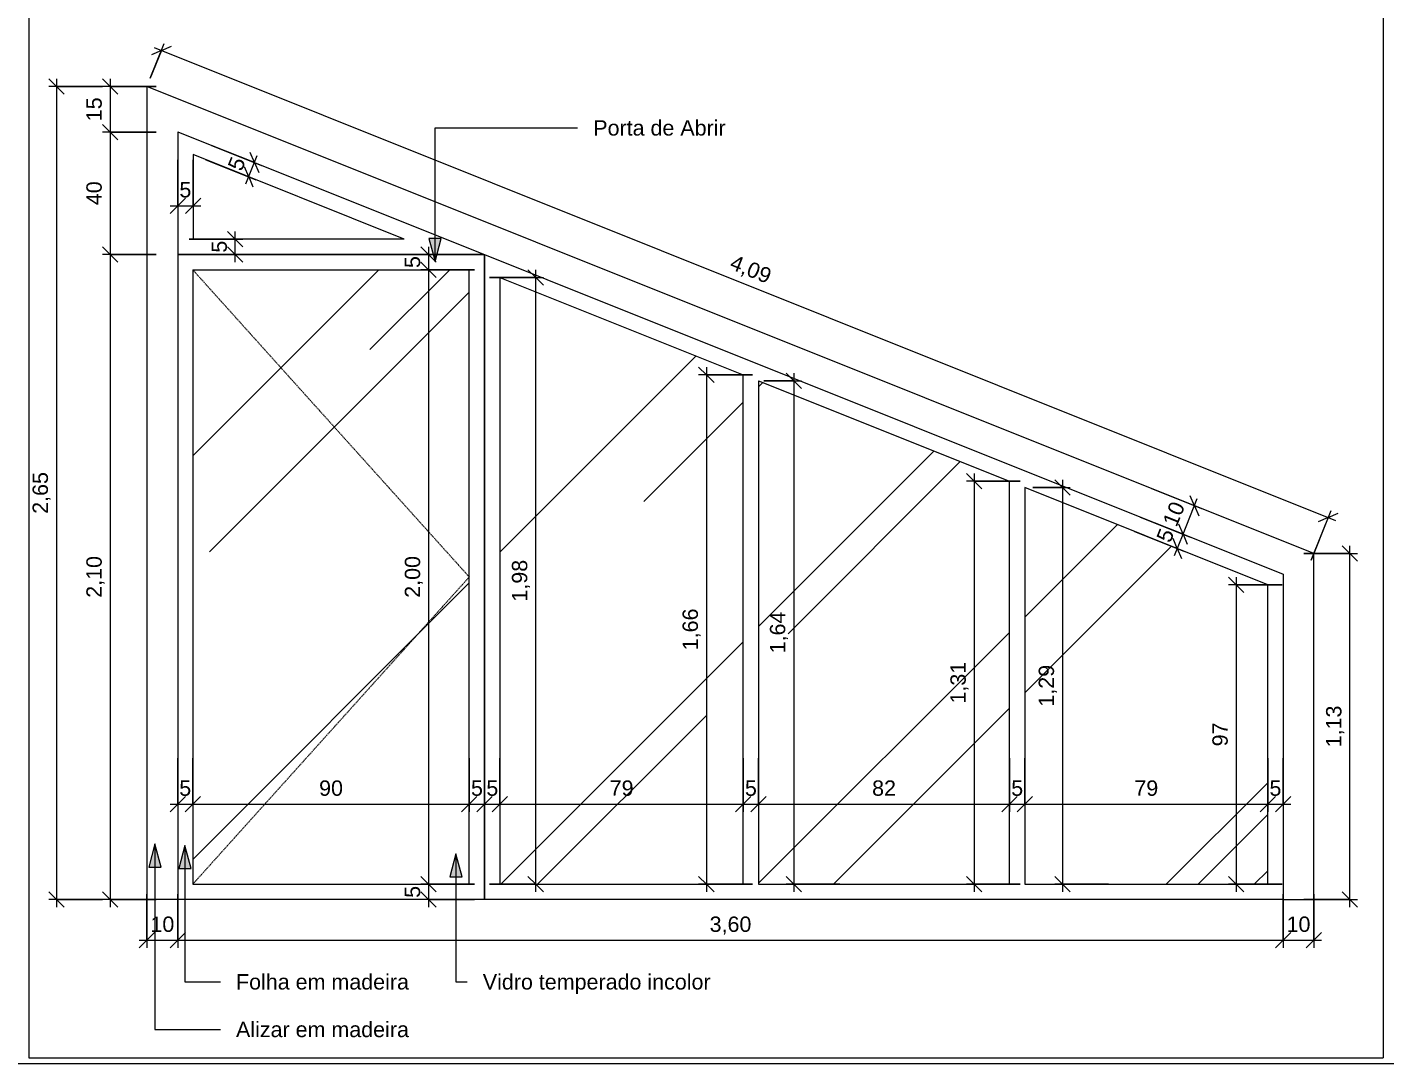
# Model space of a CAD drawing. Header units: millimetres. Extents: x 502 to 64776, y -45 to 5297.
# Drawn here: x 30995 to 35414, y -45 to 3329 of the extents above; entities that cross this region are included whole.
import ezdxf

# ---------------------------------------------------------------- set-up
doc = ezdxf.new("R2010")
doc.units = ezdxf.units.MM
doc.linetypes.add('Overhead', pattern=[3.96875, 2.38125, -1.5875])
for name, color, linetype, lineweight in [('A-ANNO-DIMS', 211, 'Continuous', 9), ('A-ANNO-DIMS-25', 211, 'Continuous', 9), ('A-DETL-THIN', 151, 'Continuous', 9), ('A-DOOR', 31, 'Continuous', 25), ('A-FLOR-OVHD', 1, 'Overhead', 9), ('G-ANNO-TEXT', 231, 'Continuous', 9)]:
    doc.layers.add(name, color=color, linetype=linetype, lineweight=lineweight)
doc.styles.add('@Arial Unicode MS', font='ARIALUNI.TTF', dxfattribs={"height": 50})
doc.styles.add('Arial_2', font='arial.ttf', dxfattribs={"height": 50})
doc.dimstyles.new('CRT_-__Metros_-_Linha_de_chamada_3_5_mm', dxfattribs={"dimscale": 304.8, "dimtxt": 50.292243, "dimasz": 0.164042, "dimexe": 0.082021, "dimexo": 0.0625, "dimgap": 0.04101, "dimtad": 1, "dimlfac": 0.001, "dimrnd": 0.01, "dimzin": 0, "dimdsep": 46, "dimtxsty": '@Arial Unicode MS', "dimblk1": 'OBLIQUE', "dimblk2": 'OBLIQUE', "dimsah": 1, "dimcen": 0.09, "dimdle": 0.082021, "dimazin": 0, "dimtfac": 1, "dimtdec": 4, "dimtix": 1, "dimtmove": 0, "dimatfit": 3, "dimfxl": 0.492126, "dimfxlon": 1, "dimtvp": 1, "dimtolj": 1, "dimtzin": 0, "dimarcsym": 2})
doc.dimstyles.new('CRT_-__Metros_-_Linha_de_chamada_3_5_mm_1', dxfattribs={"dimscale": 304.8, "dimtxt": 50.292243, "dimasz": 0.164042, "dimexe": 0.082021, "dimexo": 0.0625, "dimgap": 0.04101, "dimtad": 1, "dimdec": 0, "dimlfac": 0.1, "dimdsep": 46, "dimtxsty": '@Arial Unicode MS', "dimblk1": 'OBLIQUE', "dimblk2": 'OBLIQUE', "dimsah": 1, "dimcen": 0.09, "dimdle": 0.082021, "dimazin": 0, "dimtfac": 1, "dimtdec": 4, "dimtix": 1, "dimtmove": 0, "dimatfit": 3, "dimfxl": 0.492126, "dimfxlon": 1, "dimtvp": 1, "dimtolj": 1, "dimtzin": 0, "dimarcsym": 2})
pattern_1 = [(45, (12309.4, 489.3), (969.87, 2586.3), [17145, -2286, 5715, -1143]), (45, (13829.6, 1060.8), (-1883.16, 266.7), [3429, -377.2, 6858, -857.25]), (45, (12880.9, 1460.8), (3661.25, 4744.27), [9144, -1600.2, 4572, -1143])]

# ---------------------------------------------------------------- blocks, each defined once
blk = doc.blocks.new('Family - ___-4161204-DETALHAMENTO DE PORTAS 02')
at = {"lineweight": 9}
h = blk.add_hatch(dxfattribs=at)
h.set_pattern_fill('FP_14', color=254, style=0, pattern_type=2)
h.set_pattern_definition(pattern_1)
h.paths.add_polyline_path([(13267.7, 539.3), (14058.4, 539.3), (14058.4, 1514.2), (13267.7, 1830.6), (13267.7, 587.9)])
h.paths.add_polyline_path([(12351.1, 539.3), (12351.1, 2197.5), (11559.4, 2514.3), (11559.4, 539.3)])
h.paths.add_polyline_path([(12410.1, 539.3), (13217.7, 539.3), (13217.7, 1850.7), (12401.1, 2177.5), (12401.1, 539.3)])
h.paths.add_polyline_path([(10573.7, 2639.3), (11247.2, 2639.3), (10560.4, 2914.1), (10560.4, 2639.3)])
at = {"layer": 'A-DOOR', "lineweight": 9}
h = blk.add_hatch(dxfattribs=at)
h.set_pattern_fill('FP_14', color=256, style=0, pattern_type=2)
h.set_pattern_definition(pattern_1)
h.paths.add_polyline_path([(11459.4, 539.3), (11459.4, 2539.3), (10559.4, 2539.3), (10559.4, 539.3)])
for p, q in [((10410.4, 3135.7), (10410.4, 489.3)), ((14208.4, 1615.7), (10410.4, 3135.7)), ((10510.4, 2988), (10510.4, 489.3)), ((10510.4, 2988), (14108.4, 1548.1)), ((11247.2, 2639.3), (10560.4, 2914.1)), ((10560.4, 2914.1), (10560.4, 2639.3)), ((11247.2, 2639.3), (10560.4, 2639.3)), ((11506.7, 2589.3), (10510.4, 2589.3)), ((10510.4, 2589.3), (11506.7, 2589.3)), ((11509.4, 489.3), (11509.4, 2588.2)), ((11509.4, 2588.2), (11509.4, 489.3)), ((10559.4, 2539.3), (10559.4, 539.3)), ((10559.4, 2539.3), (11459.4, 2539.3)), ((11459.4, 539.3), (11459.4, 2539.3)), ((11559.4, 2514.3), (11559.4, 539.3)), ((11559.4, 2514.3), (12351.1, 2197.5)), ((12351.1, 539.3), (12351.1, 2197.5)), ((12401.1, 2177.5), (12401.1, 539.3)), ((12401.1, 2177.5), (13217.7, 1850.7)), ((13217.7, 539.3), (13217.7, 1850.7)), ((13267.7, 1830.6), (13267.7, 539.3)), ((14058.4, 1514.2), (13267.7, 1830.6)), ((14208.4, 489.3), (14208.4, 1615.7)), ((14108.4, 1548.1), (14108.4, 489.3)), ((14058.4, 539.3), (14058.4, 1514.2)), ((10559.4, 539.3), (11459.4, 539.3)), ((11559.4, 539.3), (12351.1, 539.3)), ((12401.1, 539.3), (13217.7, 539.3)), ((13267.7, 539.3), (14058.4, 539.3)), ((10510.4, 489.3), (10410.4, 489.3)), ((11509.4, 489.3), (10510.4, 489.3)), ((11509.4, 489.3), (10539.4, 489.3)), ((14108.4, 489.3), (11509.4, 489.3)), ((14108.4, 489.3), (14208.4, 489.3))]:
    blk.add_line(p, q, dxfattribs=at)
blk = doc.blocks.new('DIMBLOCK60-DETALHAMENTO DE PORTAS 02')
at = {"layer": 'A-ANNO-DIMS-25', "lineweight": 18}
for p, q in [((32301.8, 2589.3), (32276.8, 2614.3)), ((32301.8, 2539.3), (32276.8, 2564.3)), ((32301.8, 2589.3), (32326.8, 2564.3)), ((32301.8, 2539.3), (32326.8, 2514.3))]:
    blk.add_line(p, q, dxfattribs=at)
at = {"layer": 'A-ANNO-DIMS-25'}
for p, q in [((32301.8, 2614.3), (32301.8, 2539.3)), ((32451.8, 2589.3), (32276.8, 2589.3)), ((32301.8, 2589.3), (32451.8, 2589.3)), ((32451.8, 2539.3), (32276.8, 2539.3)), ((32301.8, 2539.3), (32451.8, 2539.3))]:
    blk.add_line(p, q, dxfattribs=at)
at = {"layer": 'A-ANNO-DIMS-25', "color": 0, "insert": (32224.4, 2544.9), "char_height": 50, "width": 46.468, "attachment_point": 1, "rotation": 90, "line_spacing_factor": 1.117605, "style": '@Arial Unicode MS'}
blk.add_mtext('5', dxfattribs=at)
blk = doc.blocks.new('_Oblique')
at = {"color": 0, "linetype": 'ByBlock', "lineweight": -2}
blk.add_line((-0.5, -0.5), (0.5, 0.5), dxfattribs=at)
blk = doc.blocks.new('DIMBLOCK61-DETALHAMENTO DE PORTAS 02')
at = {"layer": 'A-ANNO-DIMS-25', "lineweight": 18}
for p, q in [((32301.8, 2539.3), (32276.8, 2564.3)), ((32301.8, 2539.3), (32326.8, 2514.3)), ((32301.8, 539.3), (32276.8, 564.3)), ((32301.8, 539.3), (32326.8, 514.3))]:
    blk.add_line(p, q, dxfattribs=at)
at = {"layer": 'A-ANNO-DIMS-25'}
for p, q in [((32451.8, 2539.3), (32276.8, 2539.3)), ((32301.8, 2539.3), (32301.8, 539.3)), ((32301.8, 2539.3), (32451.8, 2539.3)), ((32451.8, 539.3), (32276.8, 539.3)), ((32301.8, 539.3), (32451.8, 539.3))]:
    blk.add_line(p, q, dxfattribs=at)
at = {"layer": 'A-ANNO-DIMS-25', "color": 0, "insert": (32224.4, 1471.6), "char_height": 50, "width": 162.337, "attachment_point": 1, "rotation": 90, "line_spacing_factor": 1.117605, "style": '@Arial Unicode MS'}
blk.add_mtext('2,00', dxfattribs=at)
blk = doc.blocks.new('DIMBLOCK62-DETALHAMENTO DE PORTAS 02')
at = {"layer": 'A-ANNO-DIMS-25', "lineweight": 18}
for p, q in [((32301.8, 539.3), (32276.8, 564.3)), ((32301.8, 539.3), (32326.8, 514.3)), ((32301.8, 489.3), (32276.8, 514.3)), ((32301.8, 489.3), (32326.8, 464.3))]:
    blk.add_line(p, q, dxfattribs=at)
at = {"layer": 'A-ANNO-DIMS-25'}
for p, q in [((32451.8, 539.3), (32276.8, 539.3)), ((32301.8, 539.3), (32301.8, 464.3)), ((32301.8, 539.3), (32451.8, 539.3)), ((32451.8, 489.3), (32276.8, 489.3)), ((32301.8, 489.3), (32451.8, 489.3))]:
    blk.add_line(p, q, dxfattribs=at)
at = {"layer": 'A-ANNO-DIMS-25', "color": 0, "insert": (32224.4, 494.9), "char_height": 50, "width": 46.468, "attachment_point": 1, "rotation": 90, "line_spacing_factor": 1.117605, "style": '@Arial Unicode MS'}
blk.add_mtext('5', dxfattribs=at)
blk = doc.blocks.new('DIMBLOCK63-DETALHAMENTO DE PORTAS 02')
at = {"layer": 'A-ANNO-DIMS-25'}
for p, q in [((31485.2, 949.7), (31485.2, 774.7)), ((31485.2, 799.7), (31485.2, 949.7)), ((31534.2, 949.7), (31534.2, 774.7)), ((31534.2, 799.7), (31534.2, 949.7)), ((31460.2, 799.7), (31534.2, 799.7))]:
    blk.add_line(p, q, dxfattribs=at)
at = {"layer": 'A-ANNO-DIMS-25', "lineweight": 18}
for p, q in [((31485.2, 799.7), (31460.2, 774.7)), ((31485.2, 799.7), (31510.2, 824.7)), ((31534.2, 799.7), (31509.2, 774.7)), ((31534.2, 799.7), (31559.2, 824.7))]:
    blk.add_line(p, q, dxfattribs=at)
at = {"layer": 'A-ANNO-DIMS-25', "color": 0, "insert": (31490.3, 877.1), "char_height": 50, "width": 46.468, "attachment_point": 1, "line_spacing_factor": 1.117605, "style": '@Arial Unicode MS'}
blk.add_mtext('5', dxfattribs=at)
blk = doc.blocks.new('DIMBLOCK64-DETALHAMENTO DE PORTAS 02')
at = {"layer": 'A-ANNO-DIMS-25'}
for p, q in [((31534.2, 949.7), (31534.2, 774.7)), ((31534.2, 799.7), (31534.2, 949.7)), ((32434.2, 949.7), (32434.2, 774.7)), ((32434.2, 799.7), (32434.2, 949.7)), ((31534.2, 799.7), (32434.2, 799.7))]:
    blk.add_line(p, q, dxfattribs=at)
at = {"layer": 'A-ANNO-DIMS-25', "lineweight": 18}
for p, q in [((31534.2, 799.7), (31509.2, 774.7)), ((31534.2, 799.7), (31559.2, 824.7)), ((32434.2, 799.7), (32409.2, 774.7)), ((32434.2, 799.7), (32459.2, 824.7))]:
    blk.add_line(p, q, dxfattribs=at)
at = {"layer": 'A-ANNO-DIMS-25', "color": 0, "insert": (31945.5, 877.1), "char_height": 50, "width": 92.937, "attachment_point": 1, "line_spacing_factor": 1.117605, "style": '@Arial Unicode MS'}
blk.add_mtext('90', dxfattribs=at)
blk = doc.blocks.new('DIMBLOCK65-DETALHAMENTO DE PORTAS 02')
at = {"layer": 'A-ANNO-DIMS-25'}
for p, q in [((32434.2, 949.7), (32434.2, 774.7)), ((32434.2, 799.7), (32434.2, 949.7)), ((32484.2, 949.7), (32484.2, 774.7)), ((32484.2, 799.7), (32484.2, 949.7)), ((32434.2, 799.7), (32484.2, 799.7))]:
    blk.add_line(p, q, dxfattribs=at)
at = {"layer": 'A-ANNO-DIMS-25', "lineweight": 18}
for p, q in [((32434.2, 799.7), (32409.2, 774.7)), ((32434.2, 799.7), (32459.2, 824.7)), ((32484.2, 799.7), (32459.2, 774.7)), ((32484.2, 799.7), (32509.2, 824.7))]:
    blk.add_line(p, q, dxfattribs=at)
at = {"layer": 'A-ANNO-DIMS-25', "color": 0, "insert": (32439.8, 877.1), "char_height": 50, "width": 46.468, "attachment_point": 1, "line_spacing_factor": 1.117605, "style": '@Arial Unicode MS'}
blk.add_mtext('5', dxfattribs=at)
blk = doc.blocks.new('DIMBLOCK66-DETALHAMENTO DE PORTAS 02')
at = {"layer": 'A-ANNO-DIMS-25'}
for p, q in [((32484.2, 949.7), (32484.2, 774.7)), ((32484.2, 799.7), (32484.2, 949.7)), ((32534.2, 949.7), (32534.2, 774.7)), ((32534.2, 799.7), (32534.2, 949.7)), ((32484.2, 799.7), (32534.2, 799.7))]:
    blk.add_line(p, q, dxfattribs=at)
at = {"layer": 'A-ANNO-DIMS-25', "lineweight": 18}
for p, q in [((32484.2, 799.7), (32459.2, 774.7)), ((32484.2, 799.7), (32509.2, 824.7)), ((32534.2, 799.7), (32509.2, 774.7)), ((32534.2, 799.7), (32559.2, 824.7))]:
    blk.add_line(p, q, dxfattribs=at)
at = {"layer": 'A-ANNO-DIMS-25', "color": 0, "insert": (32489.8, 877.1), "char_height": 50, "width": 46.468, "attachment_point": 1, "line_spacing_factor": 1.117605, "style": '@Arial Unicode MS'}
blk.add_mtext('5', dxfattribs=at)
blk = doc.blocks.new('DIMBLOCK67-DETALHAMENTO DE PORTAS 02')
at = {"layer": 'A-ANNO-DIMS-25'}
for p, q in [((32534.2, 949.7), (32534.2, 774.7)), ((32534.2, 799.7), (32534.2, 949.7)), ((33325.9, 949.7), (33325.9, 774.7)), ((33325.9, 799.7), (33325.9, 949.7)), ((32534.2, 799.7), (33325.9, 799.7))]:
    blk.add_line(p, q, dxfattribs=at)
at = {"layer": 'A-ANNO-DIMS-25', "lineweight": 18}
for p, q in [((32534.2, 799.7), (32509.2, 774.7)), ((32534.2, 799.7), (32559.2, 824.7)), ((33325.9, 799.7), (33300.9, 774.7)), ((33325.9, 799.7), (33350.9, 824.7))]:
    blk.add_line(p, q, dxfattribs=at)
at = {"layer": 'A-ANNO-DIMS-25', "color": 0, "insert": (32891.3, 877.1), "char_height": 50, "width": 92.937, "attachment_point": 1, "line_spacing_factor": 1.117605, "style": '@Arial Unicode MS'}
blk.add_mtext('79', dxfattribs=at)
blk = doc.blocks.new('DIMBLOCK68-DETALHAMENTO DE PORTAS 02')
at = {"layer": 'A-ANNO-DIMS-25'}
for p, q in [((33325.9, 949.7), (33325.9, 774.7)), ((33325.9, 799.7), (33325.9, 949.7)), ((33375.9, 949.7), (33375.9, 774.7)), ((33375.9, 799.7), (33375.9, 949.7)), ((33325.9, 799.7), (33375.9, 799.7))]:
    blk.add_line(p, q, dxfattribs=at)
at = {"layer": 'A-ANNO-DIMS-25', "lineweight": 18}
for p, q in [((33325.9, 799.7), (33300.9, 774.7)), ((33325.9, 799.7), (33350.9, 824.7)), ((33375.9, 799.7), (33350.9, 774.7)), ((33375.9, 799.7), (33400.9, 824.7))]:
    blk.add_line(p, q, dxfattribs=at)
at = {"layer": 'A-ANNO-DIMS-25', "color": 0, "insert": (33331.5, 877.1), "char_height": 50, "width": 46.468, "attachment_point": 1, "line_spacing_factor": 1.117605, "style": '@Arial Unicode MS'}
blk.add_mtext('5', dxfattribs=at)
blk = doc.blocks.new('DIMBLOCK69-DETALHAMENTO DE PORTAS 02')
at = {"layer": 'A-ANNO-DIMS-25'}
for p, q in [((33375.9, 949.7), (33375.9, 774.7)), ((33375.9, 799.7), (33375.9, 949.7)), ((34192.5, 949.7), (34192.5, 774.7)), ((34192.5, 799.7), (34192.5, 949.7)), ((33375.9, 799.7), (34192.5, 799.7))]:
    blk.add_line(p, q, dxfattribs=at)
at = {"layer": 'A-ANNO-DIMS-25', "lineweight": 18}
for p, q in [((33375.9, 799.7), (33350.9, 774.7)), ((33375.9, 799.7), (33400.9, 824.7)), ((34192.5, 799.7), (34167.5, 774.7)), ((34192.5, 799.7), (34217.5, 824.7))]:
    blk.add_line(p, q, dxfattribs=at)
at = {"layer": 'A-ANNO-DIMS-25', "color": 0, "insert": (33745.5, 877.1), "char_height": 50, "width": 92.937, "attachment_point": 1, "line_spacing_factor": 1.117605, "style": '@Arial Unicode MS'}
blk.add_mtext('82', dxfattribs=at)
blk = doc.blocks.new('DIMBLOCK70-DETALHAMENTO DE PORTAS 02')
at = {"layer": 'A-ANNO-DIMS-25'}
for p, q in [((34192.5, 949.7), (34192.5, 774.7)), ((34192.5, 799.7), (34192.5, 949.7)), ((34242.5, 949.7), (34242.5, 774.7)), ((34242.5, 799.7), (34242.5, 949.7)), ((34192.5, 799.7), (34242.5, 799.7))]:
    blk.add_line(p, q, dxfattribs=at)
at = {"layer": 'A-ANNO-DIMS-25', "lineweight": 18}
for p, q in [((34192.5, 799.7), (34167.5, 774.7)), ((34192.5, 799.7), (34217.5, 824.7)), ((34242.5, 799.7), (34217.5, 774.7)), ((34242.5, 799.7), (34267.5, 824.7))]:
    blk.add_line(p, q, dxfattribs=at)
at = {"layer": 'A-ANNO-DIMS-25', "color": 0, "insert": (34198.2, 877.1), "char_height": 50, "width": 46.468, "attachment_point": 1, "line_spacing_factor": 1.117605, "style": '@Arial Unicode MS'}
blk.add_mtext('5', dxfattribs=at)
blk = doc.blocks.new('DIMBLOCK71-DETALHAMENTO DE PORTAS 02')
at = {"layer": 'A-ANNO-DIMS-25'}
for p, q in [((34242.5, 949.7), (34242.5, 774.7)), ((34242.5, 799.7), (34242.5, 949.7)), ((35033.2, 949.7), (35033.2, 774.7)), ((35033.2, 799.7), (35033.2, 949.7)), ((34242.5, 799.7), (35033.2, 799.7))]:
    blk.add_line(p, q, dxfattribs=at)
at = {"layer": 'A-ANNO-DIMS-25', "lineweight": 18}
for p, q in [((34242.5, 799.7), (34217.5, 774.7)), ((34242.5, 799.7), (34267.5, 824.7)), ((35033.2, 799.7), (35008.2, 774.7)), ((35033.2, 799.7), (35058.2, 824.7))]:
    blk.add_line(p, q, dxfattribs=at)
at = {"layer": 'A-ANNO-DIMS-25', "color": 0, "insert": (34599.1, 877.1), "char_height": 50, "width": 92.937, "attachment_point": 1, "line_spacing_factor": 1.117605, "style": '@Arial Unicode MS'}
blk.add_mtext('79', dxfattribs=at)
blk = doc.blocks.new('DIMBLOCK72-DETALHAMENTO DE PORTAS 02')
at = {"layer": 'A-ANNO-DIMS-25'}
for p, q in [((35033.2, 949.7), (35033.2, 774.7)), ((35033.2, 799.7), (35033.2, 949.7)), ((35083.2, 949.7), (35083.2, 774.7)), ((35083.2, 799.7), (35083.2, 949.7)), ((35033.2, 799.7), (35108.2, 799.7))]:
    blk.add_line(p, q, dxfattribs=at)
at = {"layer": 'A-ANNO-DIMS-25', "lineweight": 18}
for p, q in [((35033.2, 799.7), (35008.2, 774.7)), ((35033.2, 799.7), (35058.2, 824.7)), ((35083.2, 799.7), (35058.2, 774.7)), ((35083.2, 799.7), (35108.2, 824.7))]:
    blk.add_line(p, q, dxfattribs=at)
at = {"layer": 'A-ANNO-DIMS-25', "color": 0, "insert": (35038.8, 877.1), "char_height": 50, "width": 46.468, "attachment_point": 1, "line_spacing_factor": 1.117605, "style": '@Arial Unicode MS'}
blk.add_mtext('5', dxfattribs=at)
blk = doc.blocks.new('DIMBLOCK73-DETALHAMENTO DE PORTAS 02')
at = {"layer": 'A-ANNO-DIMS-25', "lineweight": 18}
for p, q in [((32650.4, 2514.3), (32625.4, 2539.3)), ((32650.4, 2514.3), (32675.4, 2489.3)), ((32650.4, 539.3), (32625.4, 564.3)), ((32650.4, 539.3), (32675.4, 514.3))]:
    blk.add_line(p, q, dxfattribs=at)
at = {"layer": 'A-ANNO-DIMS-25'}
for p, q in [((32650.4, 514.3), (32650.4, 2539.3)), ((32500.4, 2514.3), (32675.4, 2514.3)), ((32650.4, 2514.3), (32500.4, 2514.3)), ((32500.4, 539.3), (32675.4, 539.3)), ((32650.4, 539.3), (32500.4, 539.3))]:
    blk.add_line(p, q, dxfattribs=at)
at = {"layer": 'A-ANNO-DIMS-25', "color": 0, "insert": (32573, 1459.2), "char_height": 50, "width": 162.337, "attachment_point": 1, "rotation": 90, "line_spacing_factor": 1.117605, "style": '@Arial Unicode MS'}
blk.add_mtext('1,98', dxfattribs=at)
blk = doc.blocks.new('DIMBLOCK74-DETALHAMENTO DE PORTAS 02')
at = {"layer": 'A-ANNO-DIMS-25', "lineweight": 18}
for p, q in [((33205.9, 2197.5), (33180.9, 2222.5)), ((33205.9, 2197.5), (33230.9, 2172.5)), ((33205.9, 539.3), (33180.9, 564.3)), ((33205.9, 539.3), (33230.9, 514.3))]:
    blk.add_line(p, q, dxfattribs=at)
at = {"layer": 'A-ANNO-DIMS-25'}
for p, q in [((33205.9, 2222.5), (33205.9, 514.3)), ((33355.9, 2197.5), (33180.9, 2197.5)), ((33205.9, 2197.5), (33355.9, 2197.5)), ((33355.9, 539.3), (33180.9, 539.3)), ((33205.9, 539.3), (33355.9, 539.3))]:
    blk.add_line(p, q, dxfattribs=at)
at = {"layer": 'A-ANNO-DIMS-25', "color": 0, "insert": (33128.5, 1300.7), "char_height": 50, "width": 162.337, "attachment_point": 1, "rotation": 90, "line_spacing_factor": 1.117605, "style": '@Arial Unicode MS'}
blk.add_mtext('1,66', dxfattribs=at)
blk = doc.blocks.new('DIMBLOCK75-DETALHAMENTO DE PORTAS 02')
at = {"layer": 'A-ANNO-DIMS-25'}
for p, q in [((33393.2, 2177.5), (33515.2, 2177.5)), ((33490.2, 2177.5), (33393.2, 2177.5)), ((33490.2, 2202.5), (33490.2, 514.3)), ((33640.2, 539.3), (33465.2, 539.3)), ((33490.2, 539.3), (33640.2, 539.3))]:
    blk.add_line(p, q, dxfattribs=at)
at = {"layer": 'A-ANNO-DIMS-25', "lineweight": 18}
for p, q in [((33490.2, 2177.5), (33465.2, 2202.5)), ((33490.2, 2177.5), (33515.2, 2152.5)), ((33490.2, 539.3), (33465.2, 564.3)), ((33490.2, 539.3), (33515.2, 514.3))]:
    blk.add_line(p, q, dxfattribs=at)
at = {"layer": 'A-ANNO-DIMS-25', "color": 0, "insert": (33412.8, 1290.7), "char_height": 50, "width": 162.337, "attachment_point": 1, "rotation": 90, "line_spacing_factor": 1.117605, "style": '@Arial Unicode MS'}
blk.add_mtext('1,64', dxfattribs=at)
blk = doc.blocks.new('DIMBLOCK76-DETALHAMENTO DE PORTAS 02')
at = {"layer": 'A-ANNO-DIMS-25', "lineweight": 18}
for p, q in [((34077.6, 1850.7), (34052.6, 1875.7)), ((34077.6, 1850.7), (34102.6, 1825.7)), ((34077.6, 539.3), (34052.6, 564.3)), ((34077.6, 539.3), (34102.6, 514.3))]:
    blk.add_line(p, q, dxfattribs=at)
at = {"layer": 'A-ANNO-DIMS-25'}
for p, q in [((34077.6, 1875.7), (34077.6, 514.3)), ((34227.6, 1850.7), (34052.6, 1850.7)), ((34077.6, 1850.7), (34227.6, 1850.7)), ((34227.6, 539.3), (34052.6, 539.3)), ((34077.6, 539.3), (34227.6, 539.3))]:
    blk.add_line(p, q, dxfattribs=at)
at = {"layer": 'A-ANNO-DIMS-25', "color": 0, "insert": (34000.2, 1127.3), "char_height": 50, "width": 162.337, "attachment_point": 1, "rotation": 90, "line_spacing_factor": 1.117605, "style": '@Arial Unicode MS'}
blk.add_mtext('1,31', dxfattribs=at)
blk = doc.blocks.new('DIMBLOCK77-DETALHAMENTO DE PORTAS 02')
at = {"layer": 'A-ANNO-DIMS-25'}
for p, q in [((34268.1, 1830.6), (34390, 1830.6)), ((34365, 1830.6), (34268.1, 1830.6)), ((34365, 1855.6), (34365, 514.3)), ((34515, 539.3), (34340, 539.3)), ((34365, 539.3), (34515, 539.3))]:
    blk.add_line(p, q, dxfattribs=at)
at = {"layer": 'A-ANNO-DIMS-25', "lineweight": 18}
for p, q in [((34365, 1830.6), (34340, 1855.6)), ((34365, 1830.6), (34390, 1805.6)), ((34365, 539.3), (34340, 564.3)), ((34365, 539.3), (34390, 514.3))]:
    blk.add_line(p, q, dxfattribs=at)
at = {"layer": 'A-ANNO-DIMS-25', "color": 0, "insert": (34287.6, 1117.3), "char_height": 50, "width": 162.337, "attachment_point": 1, "rotation": 90, "line_spacing_factor": 1.117605, "style": '@Arial Unicode MS'}
blk.add_mtext('1,29', dxfattribs=at)
blk = doc.blocks.new('DIMBLOCK78-DETALHAMENTO DE PORTAS 02')
at = {"layer": 'A-ANNO-DIMS-25', "lineweight": 18}
for p, q in [((34930.3, 1514.2), (34905.3, 1539.2)), ((34930.3, 1514.2), (34955.3, 1489.2)), ((34930.3, 539.3), (34905.3, 564.3)), ((34930.3, 539.3), (34955.3, 514.3))]:
    blk.add_line(p, q, dxfattribs=at)
at = {"layer": 'A-ANNO-DIMS-25'}
for p, q in [((35080.3, 1514.2), (34905.3, 1514.2)), ((34930.3, 1539.2), (34930.3, 514.3)), ((34930.3, 1514.2), (35080.3, 1514.2)), ((35080.3, 539.3), (34905.3, 539.3)), ((34930.3, 539.3), (35080.3, 539.3))]:
    blk.add_line(p, q, dxfattribs=at)
at = {"layer": 'A-ANNO-DIMS-25', "color": 0, "insert": (34852.9, 988), "char_height": 50, "width": 92.937, "attachment_point": 1, "rotation": 90, "line_spacing_factor": 1.117605, "style": '@Arial Unicode MS'}
blk.add_mtext('97', dxfattribs=at)
blk = doc.blocks.new('DIMBLOCK79-DETALHAMENTO DE PORTAS 02')
at = {"layer": 'A-ANNO-DIMS-25'}
for p, q in [((34618.1, 1734.2), (34780.6, 1669.2)), ((34757.4, 1678.4), (34618.1, 1734.2)), ((34599.6, 1687.8), (34762, 1622.7)), ((34738.8, 1632), (34599.6, 1687.8)), ((34729.5, 1608.8), (34757.4, 1678.4))]:
    blk.add_line(p, q, dxfattribs=at)
at = {"layer": 'A-ANNO-DIMS-25', "lineweight": 18}
for p, q in [((34757.4, 1678.4), (34743.5, 1710.9)), ((34738.8, 1632), (34724.9, 1664.5)), ((34757.4, 1678.4), (34771.3, 1645.9)), ((34738.8, 1632), (34752.7, 1599.5))]:
    blk.add_line(p, q, dxfattribs=at)
at = {"layer": 'A-ANNO-DIMS-25', "color": 0, "insert": (34669.1, 1666), "char_height": 50, "width": 46.468, "attachment_point": 1, "rotation": 68.1882, "line_spacing_factor": 1.117605, "style": '@Arial Unicode MS'}
blk.add_mtext('5', dxfattribs=at)
blk = doc.blocks.new('DIMBLOCK80-DETALHAMENTO DE PORTAS 02')
at = {"layer": 'A-ANNO-DIMS-25'}
for p, q in [((34655.3, 1827), (34817.8, 1762)), ((34794.6, 1771.3), (34655.3, 1827)), ((34757.4, 1678.4), (34803.9, 1794.5)), ((34618.1, 1734.2), (34780.6, 1669.2)), ((34757.4, 1678.4), (34618.1, 1734.2))]:
    blk.add_line(p, q, dxfattribs=at)
at = {"layer": 'A-ANNO-DIMS-25', "lineweight": 18}
for p, q in [((34794.6, 1771.3), (34780.6, 1803.8)), ((34794.6, 1771.3), (34808.5, 1738.8)), ((34757.4, 1678.4), (34743.5, 1710.9)), ((34757.4, 1678.4), (34771.3, 1645.9))]:
    blk.add_line(p, q, dxfattribs=at)
at = {"layer": 'A-ANNO-DIMS-25', "color": 0, "insert": (34689.7, 1717.7), "char_height": 50, "width": 92.937, "attachment_point": 1, "rotation": 68.1882, "line_spacing_factor": 1.117605, "style": '@Arial Unicode MS'}
blk.add_mtext('10', dxfattribs=at)
blk = doc.blocks.new('DIMBLOCK81-DETALHAMENTO DE PORTAS 02')
at = {"layer": 'A-ANNO-DIMS-25'}
for p, q in [((31385.2, 506.7), (31385.2, 331.7)), ((31385.2, 356.7), (31385.2, 506.7)), ((31485.2, 506.7), (31485.2, 331.7)), ((31485.2, 356.7), (31485.2, 506.7)), ((31360.2, 356.7), (31485.2, 356.7))]:
    blk.add_line(p, q, dxfattribs=at)
at = {"layer": 'A-ANNO-DIMS-25', "lineweight": 18}
for p, q in [((31385.2, 356.7), (31360.2, 331.7)), ((31385.2, 356.7), (31410.2, 381.7)), ((31485.2, 356.7), (31460.2, 331.7)), ((31485.2, 356.7), (31510.2, 381.7))]:
    blk.add_line(p, q, dxfattribs=at)
at = {"layer": 'A-ANNO-DIMS-25', "color": 0, "insert": (31396.5, 434.1), "char_height": 50, "width": 92.937, "attachment_point": 1, "line_spacing_factor": 1.117605, "style": '@Arial Unicode MS'}
blk.add_mtext('10', dxfattribs=at)
blk = doc.blocks.new('DIMBLOCK82-DETALHAMENTO DE PORTAS 02')
at = {"layer": 'A-ANNO-DIMS-25'}
for p, q in [((31485.2, 506.7), (31485.2, 331.7)), ((31485.2, 356.7), (31485.2, 506.7)), ((35083.2, 506.7), (35083.2, 331.7)), ((35083.2, 356.7), (35083.2, 506.7)), ((31485.2, 356.7), (35083.2, 356.7))]:
    blk.add_line(p, q, dxfattribs=at)
at = {"layer": 'A-ANNO-DIMS-25', "lineweight": 18}
for p, q in [((31485.2, 356.7), (31460.2, 331.7)), ((31485.2, 356.7), (31510.2, 381.7)), ((35083.2, 356.7), (35058.2, 331.7)), ((35083.2, 356.7), (35108.2, 381.7))]:
    blk.add_line(p, q, dxfattribs=at)
at = {"layer": 'A-ANNO-DIMS-25', "color": 0, "insert": (33216.6, 434.1), "char_height": 50, "width": 162.337, "attachment_point": 1, "line_spacing_factor": 1.117605, "style": '@Arial Unicode MS'}
blk.add_mtext('3,60', dxfattribs=at)
blk = doc.blocks.new('DIMBLOCK83-DETALHAMENTO DE PORTAS 02')
at = {"layer": 'A-ANNO-DIMS-25'}
for p, q in [((35083.2, 506.7), (35083.2, 331.7)), ((35083.2, 356.7), (35083.2, 506.7)), ((35183.2, 506.7), (35183.2, 331.7)), ((35183.2, 356.7), (35183.2, 506.7)), ((35083.2, 356.7), (35208.2, 356.7))]:
    blk.add_line(p, q, dxfattribs=at)
at = {"layer": 'A-ANNO-DIMS-25', "lineweight": 18}
for p, q in [((35083.2, 356.7), (35058.2, 331.7)), ((35083.2, 356.7), (35108.2, 381.7)), ((35183.2, 356.7), (35158.2, 331.7)), ((35183.2, 356.7), (35208.2, 381.7))]:
    blk.add_line(p, q, dxfattribs=at)
at = {"layer": 'A-ANNO-DIMS-25', "color": 0, "insert": (35094.5, 434.1), "char_height": 50, "width": 92.937, "attachment_point": 1, "line_spacing_factor": 1.117605, "style": '@Arial Unicode MS'}
blk.add_mtext('10', dxfattribs=at)
blk = doc.blocks.new('DIMBLOCK84-DETALHAMENTO DE PORTAS 02')
at = {"layer": 'A-ANNO-DIMS-25', "lineweight": 18}
for p, q in [((31265.3, 3135.7), (31240.3, 3160.7)), ((31265.3, 3135.7), (31290.3, 3110.7)), ((31265.3, 2987.2), (31240.3, 3012.2)), ((31265.3, 2987.2), (31290.3, 2962.2))]:
    blk.add_line(p, q, dxfattribs=at)
at = {"layer": 'A-ANNO-DIMS-25'}
for p, q in [((31265.3, 3160.7), (31265.3, 2987.2)), ((31415.3, 3135.7), (31240.3, 3135.7)), ((31265.3, 3135.7), (31415.3, 3135.7)), ((31415.3, 2987.2), (31240.3, 2987.2)), ((31265.3, 2987.2), (31415.3, 2987.2))]:
    blk.add_line(p, q, dxfattribs=at)
at = {"layer": 'A-ANNO-DIMS-25', "color": 0, "insert": (31187.9, 3022.7), "char_height": 50, "width": 92.937, "attachment_point": 1, "rotation": 90, "line_spacing_factor": 1.117605, "style": '@Arial Unicode MS'}
blk.add_mtext('15', dxfattribs=at)
blk = doc.blocks.new('DIMBLOCK85-DETALHAMENTO DE PORTAS 02')
at = {"layer": 'A-ANNO-DIMS-25', "lineweight": 18}
for p, q in [((31265.3, 2987.2), (31240.3, 3012.2)), ((31265.3, 2987.2), (31290.3, 2962.2)), ((31265.3, 2589.3), (31240.3, 2614.3)), ((31265.3, 2589.3), (31290.3, 2564.3))]:
    blk.add_line(p, q, dxfattribs=at)
at = {"layer": 'A-ANNO-DIMS-25'}
for p, q in [((31415.3, 2987.2), (31240.3, 2987.2)), ((31265.3, 2987.2), (31265.3, 2589.3)), ((31265.3, 2987.2), (31415.3, 2987.2)), ((31415.3, 2589.3), (31240.3, 2589.3)), ((31265.3, 2589.3), (31415.3, 2589.3))]:
    blk.add_line(p, q, dxfattribs=at)
at = {"layer": 'A-ANNO-DIMS-25', "color": 0, "insert": (31187.9, 2749.5), "char_height": 50, "width": 92.937, "attachment_point": 1, "rotation": 90, "line_spacing_factor": 1.117605, "style": '@Arial Unicode MS'}
blk.add_mtext('40', dxfattribs=at)
blk = doc.blocks.new('DIMBLOCK86-DETALHAMENTO DE PORTAS 02')
at = {"layer": 'A-ANNO-DIMS-25', "lineweight": 18}
for p, q in [((31265.3, 2589.3), (31240.3, 2614.3)), ((31265.3, 2589.3), (31290.3, 2564.3)), ((31265.3, 489.3), (31240.3, 514.3)), ((31265.3, 489.3), (31290.3, 464.3))]:
    blk.add_line(p, q, dxfattribs=at)
at = {"layer": 'A-ANNO-DIMS-25'}
for p, q in [((31415.3, 2589.3), (31240.3, 2589.3)), ((31265.3, 2589.3), (31265.3, 464.3)), ((31265.3, 2589.3), (31415.3, 2589.3)), ((31415.3, 489.3), (31240.3, 489.3)), ((31265.3, 489.3), (31415.3, 489.3))]:
    blk.add_line(p, q, dxfattribs=at)
at = {"layer": 'A-ANNO-DIMS-25', "color": 0, "insert": (31187.9, 1471.6), "char_height": 50, "width": 162.337, "attachment_point": 1, "rotation": 90, "line_spacing_factor": 1.117605, "style": '@Arial Unicode MS'}
blk.add_mtext('2,10', dxfattribs=at)
blk = doc.blocks.new('DIMBLOCK87-DETALHAMENTO DE PORTAS 02')
at = {"layer": 'A-ANNO-DIMS-25'}
for p, q in [((31396.1, 3162.9), (31441.4, 3276.1)), ((31432.1, 3252.9), (31396.1, 3162.9)), ((31408.9, 3262.2), (35253.3, 1723.6)), ((35174.4, 1593.7), (35239.4, 1756.1)), ((35230.1, 1732.9), (35174.4, 1593.7))]:
    blk.add_line(p, q, dxfattribs=at)
at = {"layer": 'A-ANNO-DIMS-25', "lineweight": 18}
for p, q in [((31432.1, 3252.9), (31399.6, 3239)), ((31432.1, 3252.9), (31464.6, 3266.9)), ((35230.1, 1732.9), (35197.6, 1719)), ((35230.1, 1732.9), (35262.6, 1746.9))]:
    blk.add_line(p, q, dxfattribs=at)
at = {"layer": 'A-ANNO-DIMS-25', "color": 0, "insert": (33297.1, 2589.9), "char_height": 50, "width": 162.337, "attachment_point": 1, "rotation": 338.1882, "line_spacing_factor": 1.117605, "style": '@Arial Unicode MS'}
blk.add_mtext('4,09', dxfattribs=at)
blk = doc.blocks.new('DIMBLOCK88-DETALHAMENTO DE PORTAS 02')
at = {"layer": 'A-ANNO-DIMS-25', "lineweight": 18}
for p, q in [((35300.4, 1615.7), (35275.4, 1640.7)), ((35300.4, 1615.7), (35325.4, 1590.7)), ((35300.4, 489.3), (35275.4, 514.3)), ((35300.4, 489.3), (35325.4, 464.3))]:
    blk.add_line(p, q, dxfattribs=at)
at = {"layer": 'A-ANNO-DIMS-25'}
for p, q in [((35300.4, 464.3), (35300.4, 1640.7)), ((35150.4, 1615.7), (35325.4, 1615.7)), ((35300.4, 1615.7), (35150.4, 1615.7)), ((35150.4, 489.3), (35325.4, 489.3)), ((35300.4, 489.3), (35150.4, 489.3))]:
    blk.add_line(p, q, dxfattribs=at)
at = {"layer": 'A-ANNO-DIMS-25', "color": 0, "insert": (35223, 984.9), "char_height": 50, "width": 162.337, "attachment_point": 1, "rotation": 90, "line_spacing_factor": 1.117605, "style": '@Arial Unicode MS'}
blk.add_mtext('1,13', dxfattribs=at)
blk = doc.blocks.new('DIMBLOCK89-DETALHAMENTO DE PORTAS 02')
at = {"layer": 'A-ANNO-DIMS-25', "lineweight": 18}
for p, q in [((31672.7, 2639.3), (31647.7, 2664.3)), ((31672.7, 2589.3), (31647.7, 2614.3)), ((31672.7, 2639.3), (31697.7, 2614.3)), ((31672.7, 2589.3), (31697.7, 2564.3))]:
    blk.add_line(p, q, dxfattribs=at)
at = {"layer": 'A-ANNO-DIMS-25'}
for p, q in [((31672.7, 2564.3), (31672.7, 2664.3)), ((31522.7, 2639.3), (31697.7, 2639.3)), ((31672.7, 2639.3), (31522.7, 2639.3)), ((31522.7, 2589.3), (31697.7, 2589.3)), ((31672.7, 2589.3), (31522.7, 2589.3))]:
    blk.add_line(p, q, dxfattribs=at)
at = {"layer": 'A-ANNO-DIMS-25', "color": 0, "insert": (31595.3, 2594.9), "char_height": 50, "width": 46.468, "attachment_point": 1, "rotation": 90, "line_spacing_factor": 1.117605, "style": '@Arial Unicode MS'}
blk.add_mtext('5', dxfattribs=at)
blk = doc.blocks.new('DIMBLOCK90-DETALHAMENTO DE PORTAS 02')
at = {"layer": 'A-ANNO-DIMS-25'}
for p, q in [((31595.6, 2943.8), (31758.1, 2878.8)), ((31734.9, 2888.1), (31595.6, 2943.8)), ((31577, 2897.4), (31739.5, 2832.4)), ((31716.3, 2841.7), (31577, 2897.4)), ((31707, 2818.5), (31744.2, 2911.3))]:
    blk.add_line(p, q, dxfattribs=at)
at = {"layer": 'A-ANNO-DIMS-25', "lineweight": 18}
for p, q in [((31734.9, 2888.1), (31720.9, 2920.6)), ((31716.3, 2841.7), (31702.4, 2874.2)), ((31734.9, 2888.1), (31748.8, 2855.6)), ((31716.3, 2841.7), (31730.2, 2809.2))]:
    blk.add_line(p, q, dxfattribs=at)
at = {"layer": 'A-ANNO-DIMS-25', "color": 0, "insert": (31646.5, 2875.7), "char_height": 50, "width": 46.468, "attachment_point": 1, "rotation": 68.1882, "line_spacing_factor": 1.117605, "style": '@Arial Unicode MS'}
blk.add_mtext('5', dxfattribs=at)
blk = doc.blocks.new('DIMBLOCK91-DETALHAMENTO DE PORTAS 02')
at = {"layer": 'A-ANNO-DIMS-25'}
for p, q in [((31485.2, 2897.3), (31485.2, 2722.3)), ((31485.2, 2747.3), (31485.2, 2897.3)), ((31535.2, 2897.3), (31535.2, 2722.3)), ((31535.2, 2747.3), (31535.2, 2897.3)), ((31460.2, 2747.3), (31560.2, 2747.3))]:
    blk.add_line(p, q, dxfattribs=at)
at = {"layer": 'A-ANNO-DIMS-25', "lineweight": 18}
for p, q in [((31485.2, 2747.3), (31460.2, 2722.3)), ((31485.2, 2747.3), (31510.2, 2772.3)), ((31535.2, 2747.3), (31510.2, 2722.3)), ((31535.2, 2747.3), (31560.2, 2772.3))]:
    blk.add_line(p, q, dxfattribs=at)
at = {"layer": 'A-ANNO-DIMS-25', "color": 0, "insert": (31490.8, 2824.7), "char_height": 50, "width": 46.468, "attachment_point": 1, "line_spacing_factor": 1.117605, "style": '@Arial Unicode MS'}
blk.add_mtext('5', dxfattribs=at)
blk = doc.blocks.new('DIMBLOCK92-DETALHAMENTO DE PORTAS 02')
at = {"layer": 'A-ANNO-DIMS-25', "lineweight": 18}
for p, q in [((31090.3, 3135.7), (31065.3, 3160.7)), ((31090.3, 3135.7), (31115.3, 3110.7)), ((31090.3, 489.3), (31065.3, 514.3)), ((31090.3, 489.3), (31115.3, 464.3))]:
    blk.add_line(p, q, dxfattribs=at)
at = {"layer": 'A-ANNO-DIMS-25'}
for p, q in [((31090.3, 3160.7), (31090.3, 464.3)), ((31240.3, 3135.7), (31065.3, 3135.7)), ((31090.3, 3135.7), (31240.3, 3135.7)), ((31240.3, 489.3), (31065.3, 489.3)), ((31090.3, 489.3), (31240.3, 489.3))]:
    blk.add_line(p, q, dxfattribs=at)
at = {"layer": 'A-ANNO-DIMS-25', "color": 0, "insert": (31012.9, 1744.9), "char_height": 50, "width": 162.337, "attachment_point": 1, "rotation": 90, "line_spacing_factor": 1.117605, "style": '@Arial Unicode MS'}
blk.add_mtext('2,65', dxfattribs=at)

msp = doc.modelspace()

# ---------------------------------------------------------------- hatches: boundary and pattern name
at = {"layer": 'G-ANNO-TEXT'}
for points in [[(32322.894, 2566.517), (32342.99, 2641.517), (32302.798, 2641.517)], [(31410.911, 670.22), (31390.815, 595.22), (31431.008, 595.22)], [(31508.66, 665.157), (31488.564, 590.157), (31528.756, 590.157)], [(32390.632, 637.844), (32370.535, 562.844), (32410.728, 562.844)]]:
    msp.add_hatch(color=7, dxfattribs=at).paths.add_polyline_path(points)

# ---------------------------------------------------------------- linework, layer by layer
at = {"layer": 'A-DETL-THIN'}
for p, q in [((31000.205, 5214.608), (31000.205, -25.392)), ((35409.362, 5214.608), (35409.362, -25.392)), ((31000.205, -25.392), (35409.362, -25.392)), ((39209.292, -45.392), (21476.59, -45.392))]:
    msp.add_line(p, q, dxfattribs=at)
at = {"layer": 'A-FLOR-OVHD'}
for p, q in [((31534.202, 2539.277), (32434.202, 1539.277)), ((32434.202, 1539.277), (31534.202, 539.277))]:
    msp.add_line(p, q, dxfattribs=at)
at = {"layer": 'G-ANNO-TEXT', "color": 7}
for p, q in [((32322.894, 3001.111), (32787.027, 3001.111)), ((32322.894, 2566.517), (32322.894, 3001.111)), ((32342.99, 2641.517), (32302.798, 2641.517)), ((32302.798, 2641.517), (32322.894, 2566.517)), ((32322.894, 2566.517), (32342.99, 2641.517)), ((31410.911, 670.22), (31390.815, 595.22)), ((31431.008, 595.22), (31410.911, 670.22)), ((31410.911, 670.22), (31410.911, 66.551)), ((31508.66, 665.157), (31488.564, 590.157)), ((31528.756, 590.157), (31508.66, 665.157)), ((31508.66, 665.157), (31508.66, 221.586)), ((32390.632, 637.844), (32370.535, 562.844)), ((32410.728, 562.844), (32390.632, 637.844)), ((32390.632, 637.844), (32390.632, 221.586)), ((31390.815, 595.22), (31431.008, 595.22)), ((31488.564, 590.157), (31528.756, 590.157)), ((32370.535, 562.844), (32410.728, 562.844)), ((31508.66, 221.586), (31624.195, 221.586)), ((32390.632, 221.586), (32427.478, 221.586)), ((31410.911, 66.551), (31624.195, 66.551))]:
    msp.add_line(p, q, dxfattribs=at)

# ---------------------------------------------------------------- block references
at = {"layer": 'A-DOOR', "lineweight": 9}
msp.add_blockref('Family - ___-4161204-DETALHAMENTO DE PORTAS 02', (20974.787, 0), dxfattribs=at)

# ---------------------------------------------------------------- texts
at = {"layer": 'G-ANNO-TEXT', "color": 7, "char_height": 50, "attachment_point": 1, "style": 'Arial_2'}
for s, insert, width in [('Porta de Abrir', (32837.827, 3026.111), 533.12219), ('Folha em madeira', (31674.995, 246.586), 697.46812), ('Vidro temperado incolor', (32478.278, 246.586), 919.93641), ('Alizar em madeira', (31674.995, 91.551), 697.46812)]:
    msp.add_mtext(s, dxfattribs=dict(at, insert=insert, width=width))

# ---------------------------------------------------------------- dimensions: what is measured, and where the dimension line sits
at = {"layer": 'A-ANNO-DIMS'}
for base, p1, p2, angle, dimstyle, override, picture, middle in [((35230.102, 1732.93), (31396.081, 3162.925), (35174.368, 1593.668), 338.188187, 'CRT_-__Metros_-_Linha_de_chamada_3_5_mm', {"dimpost": '<>', "dimfxl": 4091.212386}, 'DIMBLOCK87-DETALHAMENTO DE PORTAS 02', (33345.238, 2528.252)), ((31090.325, 489.277), (31240.325, 3135.743), (31240.325, 489.277), 90, 'CRT_-__Metros_-_Linha_de_chamada_3_5_mm', {"dimpost": '<>', "dimfxl": 2646.4655}, 'DIMBLOCK92-DETALHAMENTO DE PORTAS 02', (31052.28, 1812.51)), ((31265.325, 2987.169), (31415.325, 3135.743), (31415.325, 2987.169), 90, 'CRT_-__Metros_-_Linha_de_chamada_3_5_mm_1', {"dimpost": '<>', "dimfxl": 148.574087}, 'DIMBLOCK84-DETALHAMENTO DE PORTAS 02', (31227.28, 3061.456)), ((31265.325, 2589.277), (31415.325, 2987.169), (31415.325, 2589.277), 90, 'CRT_-__Metros_-_Linha_de_chamada_3_5_mm_1', {"dimpost": '<>', "dimfxl": 397.891413}, 'DIMBLOCK85-DETALHAMENTO DE PORTAS 02', (31227.28, 2788.223)), ((31734.867, 2888.092), (31577.027, 2897.406), (31595.605, 2943.826), 68.188187, 'CRT_-__Metros_-_Linha_de_chamada_3_5_mm_1', {"dimpost": '<>', "dimfxl": 50}, 'DIMBLOCK90-DETALHAMENTO DE PORTAS 02', (31690.366, 2878.974)), ((31672.66, 2639.277), (31522.66, 2589.277), (31522.66, 2639.277), 90, 'CRT_-__Metros_-_Linha_de_chamada_3_5_mm_1', {"dimpost": '<>', "dimfxl": 50}, 'DIMBLOCK89-DETALHAMENTO DE PORTAS 02', (31634.734, 2614.277)), ((31265.325, 489.277), (31415.325, 2589.277), (31415.325, 489.277), 90, 'CRT_-__Metros_-_Linha_de_chamada_3_5_mm', {"dimpost": '<>', "dimfxl": 2100}, 'DIMBLOCK86-DETALHAMENTO DE PORTAS 02', (31227.28, 1539.277)), ((32301.827, 2539.277), (32451.827, 2589.277), (32451.827, 2539.277), 90, 'CRT_-__Metros_-_Linha_de_chamada_3_5_mm_1', {"dimpost": '<>', "dimfxl": 50}, 'DIMBLOCK60-DETALHAMENTO DE PORTAS 02', (32263.901, 2564.277)), ((32301.827, 539.277), (32451.827, 2539.277), (32451.827, 539.277), 90, 'CRT_-__Metros_-_Linha_de_chamada_3_5_mm', {"dimpost": '<>', "dimfxl": 2000}, 'DIMBLOCK61-DETALHAMENTO DE PORTAS 02', (32263.782, 1539.277)), ((32650.379, 2514.334), (32500.379, 539.277), (32500.379, 2514.334), 90, 'CRT_-__Metros_-_Linha_de_chamada_3_5_mm', {"dimpost": '<>', "dimfxl": 1975.056797}, 'DIMBLOCK73-DETALHAMENTO DE PORTAS 02', (32612.333, 1526.806)), ((33205.936, 539.277), (33355.936, 2197.501), (33355.936, 539.277), 90, 'CRT_-__Metros_-_Linha_de_chamada_3_5_mm', {"dimpost": '<>', "dimfxl": 1658.223375}, 'DIMBLOCK74-DETALHAMENTO DE PORTAS 02', (33167.891, 1368.389)), ((33490.175, 539.277), (33393.23, 2177.49), (33640.175, 539.277), 90, 'CRT_-__Metros_-_Linha_de_chamada_3_5_mm', {"dimpost": '<>', "dimfxl": 1656.720671}, 'DIMBLOCK75-DETALHAMENTO DE PORTAS 02', (33452.129, 1358.384)), ((34077.565, 539.277), (34227.565, 1850.651), (34227.565, 539.277), 90, 'CRT_-__Metros_-_Linha_de_chamada_3_5_mm', {"dimpost": '<>', "dimfxl": 1311.374157}, 'DIMBLOCK76-DETALHAMENTO DE PORTAS 02', (34039.52, 1194.964)), ((34365.034, 539.277), (34268.089, 1830.641), (34515.034, 539.277), 90, 'CRT_-__Metros_-_Linha_de_chamada_3_5_mm', {"dimpost": '<>', "dimfxl": 1314.763124}, 'DIMBLOCK77-DETALHAMENTO DE PORTAS 02', (34326.989, 1184.959)), ((34794.562, 1771.281), (34618.145, 1734.174), (34655.301, 1827.015), 68.188187, 'CRT_-__Metros_-_Linha_de_chamada_3_5_mm_1', {"dimpost": '<>', "dimfxl": 100}, 'DIMBLOCK80-DETALHAMENTO DE PORTAS 02', (34740.662, 1738.996)), ((34757.406, 1678.44), (34599.567, 1687.753), (34618.145, 1734.174), 68.188187, 'CRT_-__Metros_-_Linha_de_chamada_3_5_mm_1', {"dimpost": '<>', "dimfxl": 50}, 'DIMBLOCK79-DETALHAMENTO DE PORTAS 02', (34712.906, 1669.321)), ((35300.444, 1615.743), (35150.444, 489.277), (35150.444, 1615.743), 90, 'CRT_-__Metros_-_Linha_de_chamada_3_5_mm', {"dimpost": '<>', "dimfxl": 1126.4655}, 'DIMBLOCK88-DETALHAMENTO DE PORTAS 02', (35262.398, 1052.51)), ((34930.282, 539.277), (35080.282, 1514.208), (35080.282, 539.277), 90, 'CRT_-__Metros_-_Linha_de_chamada_3_5_mm_1', {"dimpost": '<>', "dimfxl": 974.930414}, 'DIMBLOCK78-DETALHAMENTO DE PORTAS 02', (34892.236, 1026.742)), ((32301.827, 489.277), (32451.827, 539.277), (32451.827, 489.277), 90, 'CRT_-__Metros_-_Linha_de_chamada_3_5_mm_1', {"dimpost": '<>', "dimfxl": 50}, 'DIMBLOCK62-DETALHAMENTO DE PORTAS 02', (32263.901, 514.277))]:
    dim = msp.add_linear_dim(base=base, p1=p1, p2=p2, angle=angle, dimstyle=dimstyle, override=override, dxfattribs=at)
    dim.commit()
    dim.dimension.update_dxf_attribs({"geometry": picture, "text_midpoint": middle})
for base, p1, p2, dimstyle, override, picture, middle in [((31535.202, 2747.281), (31485.202, 2897.281), (31535.202, 2897.281), 'CRT_-__Metros_-_Linha_de_chamada_3_5_mm_1', {"dimpost": '<>', "dimfxl": 50}, 'DIMBLOCK91-DETALHAMENTO DE PORTAS 02', (31510.202, 2785.207)), ((31534.202, 799.655), (31485.202, 949.655), (31534.202, 949.655), 'CRT_-__Metros_-_Linha_de_chamada_3_5_mm_1', {"dimpost": '<>', "dimfxl": 49}, 'DIMBLOCK63-DETALHAMENTO DE PORTAS 02', (31509.702, 837.581)), ((32434.202, 799.655), (31534.202, 949.655), (32434.202, 949.655), 'CRT_-__Metros_-_Linha_de_chamada_3_5_mm_1', {"dimpost": '<>', "dimfxl": 900}, 'DIMBLOCK64-DETALHAMENTO DE PORTAS 02', (31984.202, 837.701)), ((32484.202, 799.655), (32434.202, 949.655), (32484.202, 949.655), 'CRT_-__Metros_-_Linha_de_chamada_3_5_mm_1', {"dimpost": '<>', "dimfxl": 50}, 'DIMBLOCK65-DETALHAMENTO DE PORTAS 02', (32459.202, 837.581)), ((32534.202, 799.655), (32484.202, 949.655), (32534.202, 949.655), 'CRT_-__Metros_-_Linha_de_chamada_3_5_mm_1', {"dimpost": '<>', "dimfxl": 50}, 'DIMBLOCK66-DETALHAMENTO DE PORTAS 02', (32509.202, 837.581)), ((33325.869, 799.655), (32534.202, 949.655), (33325.869, 949.655), 'CRT_-__Metros_-_Linha_de_chamada_3_5_mm_1', {"dimpost": '<>', "dimfxl": 791.666667}, 'DIMBLOCK67-DETALHAMENTO DE PORTAS 02', (32930.036, 837.701)), ((33375.869, 799.655), (33325.869, 949.655), (33375.869, 949.655), 'CRT_-__Metros_-_Linha_de_chamada_3_5_mm_1', {"dimpost": '<>', "dimfxl": 50}, 'DIMBLOCK68-DETALHAMENTO DE PORTAS 02', (33350.869, 837.581)), ((34192.536, 799.655), (33375.869, 949.655), (34192.536, 949.655), 'CRT_-__Metros_-_Linha_de_chamada_3_5_mm_1', {"dimpost": '<>', "dimfxl": 816.666667}, 'DIMBLOCK69-DETALHAMENTO DE PORTAS 02', (33784.202, 837.701)), ((34242.536, 799.655), (34192.536, 949.655), (34242.536, 949.655), 'CRT_-__Metros_-_Linha_de_chamada_3_5_mm_1', {"dimpost": '<>', "dimfxl": 50}, 'DIMBLOCK70-DETALHAMENTO DE PORTAS 02', (34217.536, 837.581)), ((35033.202, 799.655), (34242.536, 949.655), (35033.202, 949.655), 'CRT_-__Metros_-_Linha_de_chamada_3_5_mm_1', {"dimpost": '<>', "dimfxl": 790.666667}, 'DIMBLOCK71-DETALHAMENTO DE PORTAS 02', (34637.869, 837.701)), ((35083.202, 799.655), (35033.202, 949.655), (35083.202, 949.655), 'CRT_-__Metros_-_Linha_de_chamada_3_5_mm_1', {"dimpost": '<>', "dimfxl": 50}, 'DIMBLOCK72-DETALHAMENTO DE PORTAS 02', (35058.202, 837.581)), ((31485.202, 356.709), (31385.202, 506.709), (31485.202, 506.709), 'CRT_-__Metros_-_Linha_de_chamada_3_5_mm_1', {"dimpost": '<>', "dimfxl": 100}, 'DIMBLOCK81-DETALHAMENTO DE PORTAS 02', (31435.202, 394.755)), ((35083.202, 356.709), (31485.202, 506.709), (35083.202, 506.709), 'CRT_-__Metros_-_Linha_de_chamada_3_5_mm', {"dimpost": '<>', "dimfxl": 3598}, 'DIMBLOCK82-DETALHAMENTO DE PORTAS 02', (33284.202, 394.755)), ((35183.202, 356.709), (35083.202, 506.709), (35183.202, 506.709), 'CRT_-__Metros_-_Linha_de_chamada_3_5_mm_1', {"dimpost": '<>', "dimfxl": 100}, 'DIMBLOCK83-DETALHAMENTO DE PORTAS 02', (35133.202, 394.755))]:
    dim = msp.add_linear_dim(base=base, p1=p1, p2=p2, dimstyle=dimstyle, override=override, dxfattribs=at)
    dim.commit()
    dim.dimension.update_dxf_attribs({"geometry": picture, "text_midpoint": middle})

doc.saveas('drawing.dxf')
